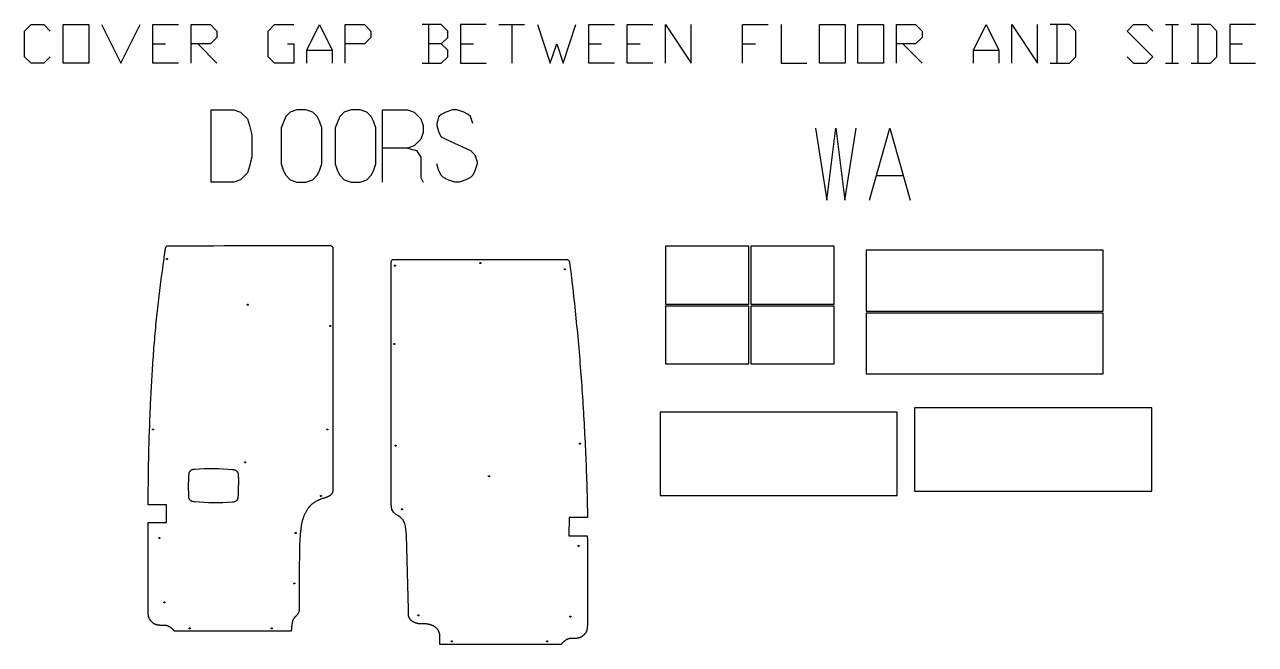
# Model space of a CAD drawing. Extents: x 139 to 9870, y -9196 to -71.
# Drawn here: x 4993 to 9870, y -9196 to -6741 of the extents above; entities that cross this region are included whole.
import ezdxf

# ---------------------------------------------------------------- set-up
doc = ezdxf.new("R2010")
doc.units = 0
doc.layers.add('Default_Layer', color=1, linetype='CONTINUOUS')

msp = doc.modelspace()

# ---------------------------------------------------------------- linework, layer by layer
at = {"layer": 'Default_Layer'}
for points in [[(5094.8, -6868.5), (5069.4, -6893.9), (5018.6, -6893.9), (4993.2, -6868.5), (4993.2, -6766.9), (5018.6, -6741.5), (5069.4, -6741.5), (5094.8, -6766.9)], [(5298, -6741.5), (5374.2, -6893.9), (5450.4, -6741.5)], [(5602.8, -6893.9), (5501.2, -6893.9), (5501.2, -6741.5), (5602.8, -6741.5)], [(5653.6, -6893.9), (5653.6, -6741.5), (5729.8, -6741.5), (5755.2, -6766.9), (5755.2, -6792.3), (5729.8, -6817.7), (5653.6, -6817.7)], [(6034.6, -6817.7), (6060, -6817.7), (6060, -6893.9), (5983.8, -6893.9), (5958.4, -6868.5), (5958.4, -6766.9), (5983.8, -6741.5), (6060, -6741.5)], [(6110.8, -6893.9), (6110.8, -6843.1), (6161.6, -6741.5), (6212.4, -6843.1), (6212.4, -6893.9)], [(6263.2, -6893.9), (6263.2, -6741.5), (6339.4, -6741.5), (6364.8, -6766.9), (6364.8, -6792.3), (6339.4, -6817.7), (6263.2, -6817.7)], [(6644.2, -6817.7), (6669.6, -6792.3), (6669.6, -6766.9), (6644.2, -6741.5), (6568, -6741.5)], [(6593.4, -6741.5), (6593.4, -6893.9)], [(6822, -6741.5), (6720.4, -6741.5), (6720.4, -6893.9), (6822, -6893.9)], [(6872.8, -6741.5), (6974.4, -6741.5)], [(6923.6, -6741.5), (6923.6, -6893.9)], [(7025.2, -6741.5), (7076, -6893.9), (7101.4, -6817.7), (7126.8, -6893.9), (7177.6, -6741.5)], [(7330, -6893.9), (7228.4, -6893.9), (7228.4, -6741.5), (7330, -6741.5)], [(7482.4, -6893.9), (7380.8, -6893.9), (7380.8, -6741.5), (7482.4, -6741.5)], [(7533.2, -6893.9), (7533.2, -6741.5), (7634.8, -6893.9), (7634.8, -6741.5)], [(7838, -6893.9), (7838, -6741.5), (7939.6, -6741.5)], [(7990.4, -6741.5), (7990.4, -6893.9), (8092, -6893.9)], [(8447.6, -6893.9), (8447.6, -6741.5), (8523.8, -6741.5), (8549.2, -6766.9), (8549.2, -6792.3), (8523.8, -6817.7), (8447.6, -6817.7)], [(8752.4, -6893.9), (8752.4, -6843.1), (8803.2, -6741.5), (8854, -6843.1), (8854, -6893.9)], [(8904.8, -6893.9), (8904.8, -6741.5), (9006.4, -6893.9), (9006.4, -6741.5)], [(9057.2, -6893.9), (9133.4, -6893.9), (9158.8, -6868.5), (9158.8, -6766.9), (9133.4, -6741.5), (9057.2, -6741.5)], [(9082.6, -6741.5), (9082.6, -6893.9)], [(9362, -6868.5), (9387.4, -6893.9), (9438.2, -6893.9), (9463.6, -6868.5), (9362, -6766.9), (9387.4, -6741.5), (9438.2, -6741.5), (9463.6, -6766.9)], [(9514.4, -6741.5), (9565.2, -6741.5)], [(9539.8, -6741.5), (9539.8, -6893.9)], [(9616, -6893.9), (9692.2, -6893.9), (9717.6, -6868.5), (9717.6, -6766.9), (9692.2, -6741.5), (9616, -6741.5)], [(9641.4, -6741.5), (9641.4, -6893.9)], [(9870, -6741.5), (9768.4, -6741.5), (9768.4, -6893.9), (9870, -6893.9)], [(5501.2, -6817.7), (5552, -6817.7)], [(5679, -6817.7), (5755.2, -6893.9)], [(6568, -6893.9), (6644.2, -6893.9), (6669.6, -6868.5), (6669.6, -6843.1), (6644.2, -6817.7), (6593.4, -6817.7)], [(6720.4, -6817.7), (6771.2, -6817.7)], [(7228.4, -6817.7), (7279.2, -6817.7)], [(7380.8, -6817.7), (7431.6, -6817.7)], [(7838, -6817.7), (7888.8, -6817.7)], [(8473, -6817.7), (8549.2, -6893.9)], [(9768.4, -6817.7), (9819.2, -6817.7)], [(6110.8, -6843.1), (6212.4, -6843.1)], [(8752.4, -6843.1), (8854, -6843.1)], [(9514.4, -6893.9), (9565.2, -6893.9)], [(6411.6, -7364.9), (6411.6, -7079.2), (6509.8, -7079.2), (6536.6, -7088.1), (6563.4, -7114.9), (6572.3, -7141.7), (6572.3, -7168.5), (6563.4, -7195.3), (6536.6, -7222), (6509.8, -7231), (6411.6, -7231)], [(6768.8, -7132.8), (6759.8, -7106), (6750.9, -7097), (6733, -7088.1), (6706.2, -7079.2), (6688.4, -7079.2), (6661.6, -7088.1), (6643.7, -7097), (6634.8, -7106), (6625.9, -7132.8), (6625.9, -7141.7), (6634.8, -7168.5), (6643.7, -7186.3), (6661.6, -7195.3), (6759.8, -7239.9), (6777.7, -7257.8), (6786.6, -7284.6), (6786.6, -7293.5), (6777.7, -7320.3), (6768.8, -7338.1), (6759.8, -7347.1), (6742, -7356), (6715.2, -7364.9), (6697.3, -7364.9), (6670.5, -7356), (6652.7, -7347.1), (6643.7, -7338.1), (6634.8, -7320.3), (6625.9, -7293.5)], [(8127, -7151.4), (8171.6, -7437.1), (8207.3, -7151.4), (8243.1, -7437.1), (8287.7, -7151.4)], [(8341.3, -7437.1), (8421.6, -7151.4), (8502, -7437.1)], [(6509.8, -7231), (6545.5, -7239.9), (6563.4, -7266.7), (6563.4, -7347.1), (6572.3, -7364.9)], [(8368.1, -7338.9), (8475.2, -7338.9)]]:
    msp.add_lwpolyline(points, dxfattribs=at)
for points in [[(5145.6, -6893.9), (5145.6, -6741.5), (5247.2, -6741.5), (5247.2, -6893.9), (5145.6, -6893.9)], [(8142.8, -6893.9), (8142.8, -6741.5), (8244.4, -6741.5), (8244.4, -6893.9), (8142.8, -6893.9)], [(8295.2, -6893.9), (8295.2, -6741.5), (8396.8, -6741.5), (8396.8, -6893.9), (8295.2, -6893.9)], [(5732.9, -7364.9), (5732.9, -7079.2), (5822.2, -7079.2), (5849, -7088.1), (5875.8, -7114.9), (5884.7, -7141.7), (5893.6, -7177.4), (5893.6, -7266.7), (5884.7, -7302.4), (5875.8, -7329.2), (5849, -7356), (5822.2, -7364.9), (5732.9, -7364.9)], [(6170.5, -7150.6), (6161.5, -7123.8), (6152.6, -7106), (6134.7, -7088.1), (6108, -7079.2), (6072.2, -7079.2), (6045.4, -7088.1), (6027.6, -7106), (6009.7, -7150.6), (6009.7, -7293.5), (6018.7, -7320.3), (6027.6, -7338.1), (6045.4, -7356), (6072.2, -7364.9), (6108, -7364.9), (6134.7, -7356), (6152.6, -7338.1), (6161.5, -7320.3), (6170.5, -7293.5), (6170.5, -7150.6)], [(6384.8, -7150.6), (6375.8, -7123.8), (6366.9, -7106), (6349.1, -7088.1), (6322.3, -7079.2), (6286.5, -7079.2), (6259.8, -7088.1), (6241.9, -7106), (6224, -7150.6), (6224, -7293.5), (6233, -7320.3), (6241.9, -7338.1), (6259.8, -7356), (6286.5, -7364.9), (6322.3, -7364.9), (6349.1, -7356), (6366.9, -7338.1), (6375.8, -7320.3), (6384.8, -7293.5), (6384.8, -7150.6)], [(7532.6, -7848.6), (7862.6, -7848.6), (7862.6, -7619.6), (7532.6, -7619.6), (7532.6, -7848.6)], [(7870.6, -7848.6), (8200.6, -7848.6), (8200.6, -7619.6), (7870.6, -7619.6), (7870.6, -7848.6)], [(8327.1, -7635), (8327.1, -7876), (9267.1, -7876), (9267.1, -7635), (8327.1, -7635)], [(6458.6, -7696.2), (6458.6, -7696), (6458.7, -7695.8), (6458.7, -7695.7), (6458.8, -7695.5), (6458.9, -7695.3), (6459, -7695.1), (6459.1, -7695), (6459.2, -7694.8), (6459.4, -7694.7), (6459.5, -7694.6), (6459.7, -7694.5), (6459.9, -7694.4), (6460, -7694.3), (6460.2, -7694.3), (6460.4, -7694.3), (6460.6, -7694.2), (6460.8, -7694.3), (6461, -7694.3), (6461.2, -7694.3), (6461.4, -7694.4), (6461.6, -7694.5), (6461.8, -7694.6), (6461.9, -7694.7), (6462.1, -7694.8), (6462.2, -7695), (6462.3, -7695.1), (6462.4, -7695.3), (6462.5, -7695.5), (6462.5, -7695.7), (6462.6, -7695.8), (6462.6, -7696), (6462.6, -7696.2), (6462.6, -7696.5), (6462.6, -7696.6), (6462.5, -7696.8), (6462.5, -7697), (6462.4, -7697.2), (6462.3, -7697.4), (6462.2, -7697.5), (6462.1, -7697.7), (6461.9, -7697.8), (6461.8, -7697.9), (6461.6, -7698), (6461.4, -7698.1), (6461.2, -7698.2), (6461, -7698.2), (6460.8, -7698.2), (6460.6, -7698.2), (6460.4, -7698.2), (6460.2, -7698.2), (6460, -7698.2), (6459.9, -7698.1), (6459.7, -7698), (6459.5, -7697.9), (6459.4, -7697.8), (6459.2, -7697.7), (6459.1, -7697.5), (6459, -7697.4), (6458.9, -7697.2), (6458.8, -7697), (6458.7, -7696.8), (6458.7, -7696.6), (6458.6, -7696.5), (6458.6, -7696.2)], [(6796.6, -7686.2), (6796.6, -7686), (6796.7, -7685.8), (6796.7, -7685.7), (6796.8, -7685.5), (6796.9, -7685.3), (6797, -7685.1), (6797.1, -7685), (6797.2, -7684.8), (6797.4, -7684.7), (6797.5, -7684.6), (6797.7, -7684.5), (6797.9, -7684.4), (6798, -7684.3), (6798.2, -7684.3), (6798.4, -7684.3), (6798.6, -7684.2), (6798.8, -7684.3), (6799, -7684.3), (6799.2, -7684.3), (6799.4, -7684.4), (6799.6, -7684.5), (6799.8, -7684.6), (6799.9, -7684.7), (6800.1, -7684.8), (6800.2, -7685), (6800.3, -7685.1), (6800.4, -7685.3), (6800.5, -7685.5), (6800.5, -7685.7), (6800.6, -7685.8), (6800.6, -7686), (6800.6, -7686.2), (6800.6, -7686.5), (6800.6, -7686.6), (6800.5, -7686.8), (6800.5, -7687), (6800.4, -7687.2), (6800.3, -7687.4), (6800.2, -7687.5), (6800.1, -7687.7), (6799.9, -7687.8), (6799.8, -7687.9), (6799.6, -7688), (6799.4, -7688.1), (6799.2, -7688.2), (6799, -7688.2), (6798.8, -7688.2), (6798.6, -7688.2), (6798.4, -7688.2), (6798.2, -7688.2), (6798, -7688.2), (6797.9, -7688.1), (6797.7, -7688), (6797.5, -7687.9), (6797.4, -7687.8), (6797.2, -7687.7), (6797.1, -7687.5), (6797, -7687.4), (6796.9, -7687.2), (6796.8, -7687), (6796.7, -7686.8), (6796.7, -7686.6), (6796.6, -7686.5), (6796.6, -7686.2)], [(7131.6, -7711.2), (7131.6, -7711), (7131.7, -7710.8), (7131.7, -7710.7), (7131.8, -7710.5), (7131.9, -7710.3), (7132, -7710.1), (7132.1, -7710), (7132.2, -7709.8), (7132.4, -7709.7), (7132.5, -7709.6), (7132.7, -7709.5), (7132.9, -7709.4), (7133, -7709.3), (7133.2, -7709.3), (7133.4, -7709.3), (7133.6, -7709.2), (7133.8, -7709.3), (7134, -7709.3), (7134.2, -7709.3), (7134.4, -7709.4), (7134.6, -7709.5), (7134.8, -7709.6), (7134.9, -7709.7), (7135.1, -7709.8), (7135.2, -7710), (7135.3, -7710.1), (7135.4, -7710.3), (7135.5, -7710.5), (7135.5, -7710.7), (7135.6, -7710.8), (7135.6, -7711), (7135.6, -7711.2), (7135.6, -7711.5), (7135.6, -7711.6), (7135.5, -7711.8), (7135.5, -7712), (7135.4, -7712.2), (7135.3, -7712.4), (7135.2, -7712.5), (7135.1, -7712.7), (7134.9, -7712.8), (7134.8, -7712.9), (7134.6, -7713), (7134.4, -7713.1), (7134.2, -7713.2), (7134, -7713.2), (7133.8, -7713.2), (7133.6, -7713.2), (7133.4, -7713.2), (7133.2, -7713.2), (7133, -7713.2), (7132.9, -7713.1), (7132.7, -7713), (7132.5, -7712.9), (7132.4, -7712.8), (7132.2, -7712.7), (7132.1, -7712.5), (7132, -7712.4), (7131.9, -7712.2), (7131.8, -7712), (7131.7, -7711.8), (7131.7, -7711.6), (7131.6, -7711.5), (7131.6, -7711.2)], [(7532.6, -8085.7), (7862.6, -8085.7), (7862.6, -7856.7), (7532.6, -7856.7), (7532.6, -8085.7)], [(7870.6, -8085.7), (8200.6, -8085.7), (8200.6, -7856.7), (7870.6, -7856.7), (7870.6, -8085.7)], [(8327.1, -7884.1), (8327.1, -8125.1), (9267.1, -8125.1), (9267.1, -7884.1), (8327.1, -7884.1)], [(6455.6, -8006.2), (6455.6, -8006), (6455.7, -8005.8), (6455.7, -8005.7), (6455.8, -8005.5), (6455.9, -8005.3), (6456, -8005.1), (6456.1, -8005), (6456.2, -8004.8), (6456.4, -8004.7), (6456.5, -8004.6), (6456.7, -8004.5), (6456.9, -8004.4), (6457, -8004.3), (6457.2, -8004.3), (6457.4, -8004.3), (6457.6, -8004.2), (6457.8, -8004.3), (6458, -8004.3), (6458.2, -8004.3), (6458.4, -8004.4), (6458.6, -8004.5), (6458.8, -8004.6), (6458.9, -8004.7), (6459.1, -8004.8), (6459.2, -8005), (6459.3, -8005.1), (6459.4, -8005.3), (6459.5, -8005.5), (6459.5, -8005.7), (6459.6, -8005.8), (6459.6, -8006), (6459.6, -8006.2), (6459.6, -8006.5), (6459.6, -8006.6), (6459.5, -8006.8), (6459.5, -8007), (6459.4, -8007.2), (6459.3, -8007.4), (6459.2, -8007.5), (6459.1, -8007.7), (6458.9, -8007.8), (6458.8, -8007.9), (6458.6, -8008), (6458.4, -8008.1), (6458.2, -8008.2), (6458, -8008.2), (6457.8, -8008.2), (6457.6, -8008.2), (6457.4, -8008.2), (6457.2, -8008.2), (6457, -8008.2), (6456.9, -8008.1), (6456.7, -8008), (6456.5, -8007.9), (6456.4, -8007.8), (6456.2, -8007.7), (6456.1, -8007.5), (6456, -8007.4), (6455.9, -8007.2), (6455.8, -8007), (6455.7, -8006.8), (6455.7, -8006.6), (6455.6, -8006.5), (6455.6, -8006.2)], [(8451.1, -8606), (8451.1, -8276), (7511.1, -8276), (7511.1, -8606), (8451.1, -8606)], [(9459.1, -8589.1), (9459.1, -8259.1), (8519.1, -8259.1), (8519.1, -8589.1), (9459.1, -8589.1)], [(6461.6, -8409.2), (6461.6, -8409), (6461.7, -8408.8), (6461.7, -8408.7), (6461.8, -8408.5), (6461.9, -8408.3), (6462, -8408.1), (6462.1, -8408), (6462.2, -8407.8), (6462.4, -8407.7), (6462.5, -8407.6), (6462.7, -8407.5), (6462.9, -8407.4), (6463, -8407.3), (6463.2, -8407.3), (6463.4, -8407.3), (6463.6, -8407.2), (6463.8, -8407.3), (6464, -8407.3), (6464.2, -8407.3), (6464.4, -8407.4), (6464.6, -8407.5), (6464.8, -8407.6), (6464.9, -8407.7), (6465.1, -8407.8), (6465.2, -8408), (6465.3, -8408.1), (6465.4, -8408.3), (6465.5, -8408.5), (6465.5, -8408.7), (6465.6, -8408.8), (6465.6, -8409), (6465.6, -8409.2), (6465.6, -8409.5), (6465.6, -8409.6), (6465.5, -8409.8), (6465.5, -8410), (6465.4, -8410.2), (6465.3, -8410.4), (6465.2, -8410.5), (6465.1, -8410.7), (6464.9, -8410.8), (6464.8, -8410.9), (6464.6, -8411), (6464.4, -8411.1), (6464.2, -8411.2), (6464, -8411.2), (6463.8, -8411.2), (6463.6, -8411.2), (6463.4, -8411.2), (6463.2, -8411.2), (6463, -8411.2), (6462.9, -8411.1), (6462.7, -8411), (6462.5, -8410.9), (6462.4, -8410.8), (6462.2, -8410.7), (6462.1, -8410.5), (6462, -8410.4), (6461.9, -8410.2), (6461.8, -8410), (6461.7, -8409.8), (6461.7, -8409.6), (6461.6, -8409.5), (6461.6, -8409.2)], [(7191.6, -8401.2), (7191.6, -8401), (7191.7, -8400.8), (7191.7, -8400.7), (7191.8, -8400.5), (7191.9, -8400.3), (7192, -8400.1), (7192.1, -8400), (7192.2, -8399.8), (7192.4, -8399.7), (7192.5, -8399.6), (7192.7, -8399.5), (7192.9, -8399.4), (7193, -8399.3), (7193.2, -8399.3), (7193.4, -8399.3), (7193.6, -8399.2), (7193.8, -8399.3), (7194, -8399.3), (7194.2, -8399.3), (7194.4, -8399.4), (7194.6, -8399.5), (7194.8, -8399.6), (7194.9, -8399.7), (7195.1, -8399.8), (7195.2, -8400), (7195.3, -8400.1), (7195.4, -8400.3), (7195.5, -8400.5), (7195.5, -8400.7), (7195.6, -8400.8), (7195.6, -8401), (7195.6, -8401.2), (7195.6, -8401.5), (7195.6, -8401.6), (7195.5, -8401.8), (7195.5, -8402), (7195.4, -8402.2), (7195.3, -8402.4), (7195.2, -8402.5), (7195.1, -8402.7), (7194.9, -8402.8), (7194.8, -8402.9), (7194.6, -8403), (7194.4, -8403.1), (7194.2, -8403.2), (7194, -8403.2), (7193.8, -8403.2), (7193.6, -8403.2), (7193.4, -8403.2), (7193.2, -8403.2), (7193, -8403.2), (7192.9, -8403.1), (7192.7, -8403), (7192.5, -8402.9), (7192.4, -8402.8), (7192.2, -8402.7), (7192.1, -8402.5), (7192, -8402.4), (7191.9, -8402.2), (7191.8, -8402), (7191.7, -8401.8), (7191.7, -8401.6), (7191.6, -8401.5), (7191.6, -8401.2)], [(6831.6, -8530.2), (6831.6, -8530), (6831.7, -8529.8), (6831.7, -8529.7), (6831.8, -8529.5), (6831.9, -8529.3), (6832, -8529.1), (6832.1, -8529), (6832.2, -8528.8), (6832.4, -8528.7), (6832.5, -8528.6), (6832.7, -8528.5), (6832.9, -8528.4), (6833, -8528.3), (6833.2, -8528.3), (6833.4, -8528.3), (6833.6, -8528.2), (6833.8, -8528.3), (6834, -8528.3), (6834.2, -8528.3), (6834.4, -8528.4), (6834.6, -8528.5), (6834.8, -8528.6), (6834.9, -8528.7), (6835.1, -8528.8), (6835.2, -8529), (6835.3, -8529.1), (6835.4, -8529.3), (6835.5, -8529.5), (6835.5, -8529.7), (6835.6, -8529.8), (6835.6, -8530), (6835.6, -8530.2), (6835.6, -8530.5), (6835.6, -8530.6), (6835.5, -8530.8), (6835.5, -8531), (6835.4, -8531.2), (6835.3, -8531.4), (6835.2, -8531.5), (6835.1, -8531.7), (6834.9, -8531.8), (6834.8, -8531.9), (6834.6, -8532), (6834.4, -8532.1), (6834.2, -8532.2), (6834, -8532.2), (6833.8, -8532.2), (6833.6, -8532.2), (6833.4, -8532.2), (6833.2, -8532.2), (6833, -8532.2), (6832.9, -8532.1), (6832.7, -8532), (6832.5, -8531.9), (6832.4, -8531.8), (6832.2, -8531.7), (6832.1, -8531.5), (6832, -8531.4), (6831.9, -8531.2), (6831.8, -8531), (6831.7, -8530.8), (6831.7, -8530.6), (6831.6, -8530.5), (6831.6, -8530.2)], [(6486.6, -8661.2), (6486.6, -8661), (6486.7, -8660.8), (6486.7, -8660.7), (6486.8, -8660.5), (6486.9, -8660.3), (6487, -8660.1), (6487.1, -8660), (6487.2, -8659.8), (6487.4, -8659.7), (6487.5, -8659.6), (6487.7, -8659.5), (6487.9, -8659.4), (6488, -8659.3), (6488.2, -8659.3), (6488.4, -8659.3), (6488.6, -8659.2), (6488.8, -8659.3), (6489, -8659.3), (6489.2, -8659.3), (6489.4, -8659.4), (6489.6, -8659.5), (6489.8, -8659.6), (6489.9, -8659.7), (6490.1, -8659.8), (6490.2, -8660), (6490.3, -8660.1), (6490.4, -8660.3), (6490.5, -8660.5), (6490.5, -8660.7), (6490.6, -8660.8), (6490.6, -8661), (6490.6, -8661.2), (6490.6, -8661.5), (6490.6, -8661.6), (6490.5, -8661.8), (6490.5, -8662), (6490.4, -8662.2), (6490.3, -8662.4), (6490.2, -8662.5), (6490.1, -8662.7), (6489.9, -8662.8), (6489.8, -8662.9), (6489.6, -8663), (6489.4, -8663.1), (6489.2, -8663.2), (6489, -8663.2), (6488.8, -8663.2), (6488.6, -8663.2), (6488.4, -8663.2), (6488.2, -8663.2), (6488, -8663.2), (6487.9, -8663.1), (6487.7, -8663), (6487.5, -8662.9), (6487.4, -8662.8), (6487.2, -8662.7), (6487.1, -8662.5), (6487, -8662.4), (6486.9, -8662.2), (6486.8, -8662), (6486.7, -8661.8), (6486.7, -8661.6), (6486.6, -8661.5), (6486.6, -8661.2)], [(7186.6, -8806.2), (7186.6, -8806), (7186.7, -8805.8), (7186.7, -8805.7), (7186.8, -8805.5), (7186.9, -8805.3), (7187, -8805.1), (7187.1, -8805), (7187.2, -8804.8), (7187.4, -8804.7), (7187.5, -8804.6), (7187.7, -8804.5), (7187.9, -8804.4), (7188, -8804.3), (7188.2, -8804.3), (7188.4, -8804.3), (7188.6, -8804.2), (7188.8, -8804.3), (7189, -8804.3), (7189.2, -8804.3), (7189.4, -8804.4), (7189.6, -8804.5), (7189.8, -8804.6), (7189.9, -8804.7), (7190.1, -8804.8), (7190.2, -8805), (7190.3, -8805.1), (7190.4, -8805.3), (7190.5, -8805.5), (7190.5, -8805.7), (7190.6, -8805.8), (7190.6, -8806), (7190.6, -8806.2), (7190.6, -8806.5), (7190.6, -8806.6), (7190.5, -8806.8), (7190.5, -8807), (7190.4, -8807.2), (7190.3, -8807.4), (7190.2, -8807.5), (7190.1, -8807.7), (7189.9, -8807.8), (7189.8, -8807.9), (7189.6, -8808), (7189.4, -8808.1), (7189.2, -8808.2), (7189, -8808.2), (7188.8, -8808.2), (7188.6, -8808.2), (7188.4, -8808.2), (7188.2, -8808.2), (7188, -8808.2), (7187.9, -8808.1), (7187.7, -8808), (7187.5, -8807.9), (7187.4, -8807.8), (7187.2, -8807.7), (7187.1, -8807.5), (7187, -8807.4), (7186.9, -8807.2), (7186.8, -8807), (7186.7, -8806.8), (7186.7, -8806.6), (7186.6, -8806.5), (7186.6, -8806.2)], [(6551.6, -9081.2), (6551.6, -9081), (6551.7, -9080.8), (6551.7, -9080.7), (6551.8, -9080.5), (6551.9, -9080.3), (6552, -9080.1), (6552.1, -9080), (6552.2, -9079.8), (6552.4, -9079.7), (6552.5, -9079.6), (6552.7, -9079.5), (6552.9, -9079.4), (6553, -9079.3), (6553.2, -9079.3), (6553.4, -9079.3), (6553.6, -9079.2), (6553.8, -9079.3), (6554, -9079.3), (6554.2, -9079.3), (6554.4, -9079.4), (6554.6, -9079.5), (6554.8, -9079.6), (6554.9, -9079.7), (6555.1, -9079.8), (6555.2, -9080), (6555.3, -9080.1), (6555.4, -9080.3), (6555.5, -9080.5), (6555.5, -9080.7), (6555.6, -9080.8), (6555.6, -9081), (6555.6, -9081.2), (6555.6, -9081.5), (6555.6, -9081.6), (6555.5, -9081.8), (6555.5, -9082), (6555.4, -9082.2), (6555.3, -9082.4), (6555.2, -9082.5), (6555.1, -9082.7), (6554.9, -9082.8), (6554.8, -9082.9), (6554.6, -9083), (6554.4, -9083.1), (6554.2, -9083.2), (6554, -9083.2), (6553.8, -9083.2), (6553.6, -9083.2), (6553.4, -9083.2), (6553.2, -9083.2), (6553, -9083.2), (6552.9, -9083.1), (6552.7, -9083), (6552.5, -9082.9), (6552.4, -9082.8), (6552.2, -9082.7), (6552.1, -9082.5), (6552, -9082.4), (6551.9, -9082.2), (6551.8, -9082), (6551.7, -9081.8), (6551.7, -9081.6), (6551.6, -9081.5), (6551.6, -9081.2)], [(7153.6, -9086.2), (7153.6, -9086), (7153.7, -9085.8), (7153.7, -9085.7), (7153.8, -9085.5), (7153.9, -9085.3), (7154, -9085.1), (7154.1, -9085), (7154.2, -9084.8), (7154.4, -9084.7), (7154.5, -9084.6), (7154.7, -9084.5), (7154.9, -9084.4), (7155, -9084.3), (7155.2, -9084.3), (7155.4, -9084.3), (7155.6, -9084.2), (7155.8, -9084.3), (7156, -9084.3), (7156.2, -9084.3), (7156.4, -9084.4), (7156.6, -9084.5), (7156.8, -9084.6), (7156.9, -9084.7), (7157.1, -9084.8), (7157.2, -9085), (7157.3, -9085.1), (7157.4, -9085.3), (7157.5, -9085.5), (7157.5, -9085.7), (7157.6, -9085.8), (7157.6, -9086), (7157.6, -9086.2), (7157.6, -9086.5), (7157.6, -9086.6), (7157.5, -9086.8), (7157.5, -9087), (7157.4, -9087.2), (7157.3, -9087.4), (7157.2, -9087.5), (7157.1, -9087.7), (7156.9, -9087.8), (7156.8, -9087.9), (7156.6, -9088), (7156.4, -9088.1), (7156.2, -9088.2), (7156, -9088.2), (7155.8, -9088.2), (7155.6, -9088.2), (7155.4, -9088.2), (7155.2, -9088.2), (7155, -9088.2), (7154.9, -9088.1), (7154.7, -9088), (7154.5, -9087.9), (7154.4, -9087.8), (7154.2, -9087.7), (7154.1, -9087.5), (7154, -9087.4), (7153.9, -9087.2), (7153.8, -9087), (7153.7, -9086.8), (7153.7, -9086.6), (7153.6, -9086.5), (7153.6, -9086.2)], [(6683.6, -9184.2), (6683.6, -9184), (6683.7, -9183.8), (6683.7, -9183.7), (6683.8, -9183.5), (6683.9, -9183.3), (6684, -9183.1), (6684.1, -9183), (6684.2, -9182.8), (6684.4, -9182.7), (6684.5, -9182.6), (6684.7, -9182.5), (6684.9, -9182.4), (6685, -9182.3), (6685.2, -9182.3), (6685.4, -9182.3), (6685.6, -9182.2), (6685.8, -9182.3), (6686, -9182.3), (6686.2, -9182.3), (6686.4, -9182.4), (6686.6, -9182.5), (6686.8, -9182.6), (6686.9, -9182.7), (6687.1, -9182.8), (6687.2, -9183), (6687.3, -9183.1), (6687.4, -9183.3), (6687.5, -9183.5), (6687.5, -9183.7), (6687.6, -9183.8), (6687.6, -9184), (6687.6, -9184.2), (6687.6, -9184.5), (6687.6, -9184.6), (6687.5, -9184.8), (6687.5, -9185), (6687.4, -9185.2), (6687.3, -9185.4), (6687.2, -9185.5), (6687.1, -9185.7), (6686.9, -9185.8), (6686.8, -9185.9), (6686.6, -9186), (6686.4, -9186.1), (6686.2, -9186.2), (6686, -9186.2), (6685.8, -9186.2), (6685.6, -9186.2), (6685.4, -9186.2), (6685.2, -9186.2), (6685, -9186.2), (6684.9, -9186.1), (6684.7, -9186), (6684.5, -9185.9), (6684.4, -9185.8), (6684.2, -9185.7), (6684.1, -9185.5), (6684, -9185.4), (6683.9, -9185.2), (6683.8, -9185), (6683.7, -9184.8), (6683.7, -9184.6), (6683.6, -9184.5), (6683.6, -9184.2)], [(7061.6, -9184.2), (7061.6, -9184), (7061.7, -9183.8), (7061.7, -9183.7), (7061.8, -9183.5), (7061.9, -9183.3), (7062, -9183.1), (7062.1, -9183), (7062.2, -9182.8), (7062.4, -9182.7), (7062.5, -9182.6), (7062.7, -9182.5), (7062.9, -9182.4), (7063, -9182.3), (7063.2, -9182.3), (7063.4, -9182.3), (7063.6, -9182.2), (7063.8, -9182.3), (7064, -9182.3), (7064.2, -9182.3), (7064.4, -9182.4), (7064.6, -9182.5), (7064.8, -9182.6), (7064.9, -9182.7), (7065.1, -9182.8), (7065.2, -9183), (7065.3, -9183.1), (7065.4, -9183.3), (7065.5, -9183.5), (7065.5, -9183.7), (7065.6, -9183.8), (7065.6, -9184), (7065.6, -9184.2), (7065.6, -9184.5), (7065.6, -9184.6), (7065.5, -9184.8), (7065.5, -9185), (7065.4, -9185.2), (7065.3, -9185.4), (7065.2, -9185.5), (7065.1, -9185.7), (7064.9, -9185.8), (7064.8, -9185.9), (7064.6, -9186), (7064.4, -9186.1), (7064.2, -9186.2), (7064, -9186.2), (7063.8, -9186.2), (7063.6, -9186.2), (7063.4, -9186.2), (7063.2, -9186.2), (7063, -9186.2), (7062.9, -9186.1), (7062.7, -9186), (7062.5, -9185.9), (7062.4, -9185.8), (7062.2, -9185.7), (7062.1, -9185.5), (7062, -9185.4), (7061.9, -9185.2), (7061.8, -9185), (7061.7, -9184.8), (7061.7, -9184.6), (7061.6, -9184.5), (7061.6, -9184.2)]]:
    msp.add_lwpolyline(points, close=True, dxfattribs=at)
for points in [[(6082.3, -8926.9), (6084.3, -8803.2), (6086.8, -8760.6), (6088.8, -8738.1), (6089.2, -8735.4), (6089.5, -8732.7), (6089.9, -8730.1), (6090.3, -8727.4), (6090.7, -8724.7), (6091.2, -8722), (6091.7, -8719.4), (6092.2, -8716.7), (6092.8, -8714.1), (6093.4, -8711.4), (6094, -8708.8), (6094.7, -8706.2), (6095.4, -8703.6), (6096.1, -8701), (6096.9, -8698.4), (6097.7, -8695.8), (6098.6, -8693.3), (6099.5, -8690.7), (6100.5, -8688.2), (6101.4, -8685.7), (6102.5, -8683.2), (6103.6, -8680.7), (6104.7, -8678.2), (6105.8, -8675.8), (6107.1, -8673.4), (6108.3, -8671), (6109.6, -8668.6), (6111, -8666.3), (6112.4, -8663.9), (6113.8, -8661.6), (6115.4, -8659.4), (6116.9, -8657.1), (6117.6, -8656.1), (6118.3, -8655.2), (6119.1, -8654.2), (6119.8, -8653.3), (6120.6, -8652.3), (6121.3, -8651.4), (6122.1, -8650.5), (6122.9, -8649.6), (6123.7, -8648.7), (6124.5, -8647.9), (6125.3, -8647), (6126.1, -8646.2), (6127, -8645.3), (6127.8, -8644.5), (6129.5, -8642.9), (6131.3, -8641.3), (6133.1, -8639.8), (6135, -8638.3), (6136.8, -8636.9), (6138.7, -8635.5), (6140.7, -8634.1), (6142.6, -8632.8), (6144.6, -8631.5), (6146.6, -8630.3), (6148.7, -8629.1), (6150.8, -8627.9), (6152.8, -8626.8), (6154.9, -8625.7), (6157.1, -8624.7), (6159.2, -8623.7), (6161.4, -8622.7), (6163.6, -8621.8), (6165.8, -8620.9), (6168, -8620), (6170.2, -8619.2), (6172.4, -8618.4), (6174.6, -8617.7), (6176.9, -8617), (6179.1, -8616.3), (6182.1, -8615.4), (6185.2, -8614.4), (6186.8, -8613.9), (6188.3, -8613.4), (6189.8, -8612.9), (6191.4, -8612.3), (6192.9, -8611.7), (6194.4, -8611.1), (6195.9, -8610.5), (6197.3, -8609.8), (6198.8, -8609.1), (6200.2, -8608.4), (6201.5, -8607.6), (6202.9, -8606.8), (6203.5, -8606.3), (6204.1, -8605.9), (6204.8, -8605.4), (6205.4, -8605), (6206, -8604.5), (6206.6, -8604), (6207.2, -8603.5), (6207.7, -8603), (6208.3, -8602.5), (6208.8, -8601.9), (6209.3, -8601.4), (6209.8, -8600.8), (6210.3, -8600.2), (6210.8, -8599.7), (6211.2, -8599), (6211.6, -8598.4), (6212, -8597.8), (6212.4, -8597.1), (6212.8, -8596.4), (6213.2, -8595.8), (6213.5, -8595), (6213.8, -8594.3), (6214.1, -8593.6), (6214.4, -8592.8), (6214.6, -8592), (6214.9, -8591.2), (6215.1, -8590.4), (6215.3, -8589.6), (6215.4, -8588.7), (6215.6, -8587.9), (6215.7, -8587), (6215.7, -8586.1), (6215.8, -8586), (6215.8, -8106.7), (6215.9, -7628.1, 0.414237), (6205.9, -7618.1), (5884.2, -7618.1), (5855.7, -7618.1), (5821.9, -7618.2), (5783.9, -7618.3), (5742.4, -7618.4), (5698.4, -7618.4), (5652.8, -7618.4), (5606.6, -7618.4), (5560.7, -7618.4, 0.403969), (5550.7, -7628), (5550.7, -7629), (5550, -7632.5), (5549.7, -7633.5), (5549.4, -7634.8), (5549.1, -7636.4), (5548.8, -7638.3), (5548.4, -7640.4), (5548, -7642.8), (5547.2, -7648.2), (5546.3, -7654.4), (5545.3, -7661.2), (5544.3, -7668.6), (5543.2, -7676.4), (5541.1, -7692.7), (5538.9, -7709.1), (5537.8, -7717.1), (5536.7, -7724.7), (5535.7, -7731.9), (5534.7, -7738.5), (5533.2, -7749.8), (5531.7, -7761.2), (5530.2, -7772.5), (5528.7, -7783.8), (5527.3, -7795.1), (5525.9, -7806.5), (5524.5, -7817.8), (5523.2, -7829.2), (5521.9, -7840.5), (5520.6, -7851.8), (5519.4, -7863.2), (5518.1, -7874.5), (5516.9, -7885.9), (5515.8, -7897.3), (5514.6, -7908.6), (5513.5, -7920), (5512.4, -7931.3), (5511.3, -7942.7), (5510.3, -7954.1), (5509.2, -7965.5), (5508.3, -7976.8), (5507.3, -7988.2), (5506.3, -7999.6), (5505.4, -8011), (5504.5, -8022.3), (5503.6, -8033.7), (5502.8, -8045.1), (5501.9, -8056.5), (5501.1, -8067.9), (5500.3, -8079.3), (5499.5, -8090.7), (5498.8, -8102.1), (5498.1, -8113.5), (5497.3, -8124.9), (5496.7, -8136.3), (5496, -8147.7), (5495.3, -8159.1), (5494.7, -8170.5), (5494.1, -8181.9), (5493.5, -8193.3), (5492.9, -8204.7), (5492.3, -8216.1), (5491.8, -8227.5), (5491.3, -8238.9), (5490.7, -8250.3), (5490.2, -8261.7), (5489.8, -8273.1), (5489.3, -8284.5), (5488.4, -8307.4), (5487.6, -8330.2), (5486.8, -8353), (5486, -8375.8), (5485.4, -8398.7), (5484.7, -8421.5), (5484.1, -8444.3), (5483.6, -8467.1), (5483.3, -8478.1), (5483.1, -8489), (5482.9, -8499.9), (5482.7, -8510.8), (5482.6, -8521.7), (5482.4, -8532.6), (5482.3, -8543.5), (5482.2, -8554.4), (5482.1, -8565.3), (5482, -8576.2), (5482, -8587.2), (5481.9, -8598.1), (5481.9, -8620), (5481.9, -8641.9), (5554.4, -8641.9), (5554.4, -8714.7), (5480.9, -8714.7), (5480.9, -8716.5), (5480.9, -9063), (5481.1, -9065.5), (5481.3, -9068.1), (5481.7, -9073.4), (5482, -9076), (5482.2, -9078.4), (5482.4, -9079.5), (5482.5, -9080.6), (5482.7, -9081.6), (5482.9, -9082.5), (5483.3, -9084.3), (5483.7, -9086.1), (5484.2, -9088), (5484.8, -9089.8), (5485.1, -9090.7), (5485.4, -9091.6), (5485.7, -9092.4), (5486, -9093.2), (5486.4, -9094), (5486.7, -9094.8), (5487, -9095.5), (5487.4, -9096.1), (5487.8, -9096.8), (5488.2, -9097.4), (5488.7, -9098.1), (5489.2, -9098.8), (5489.7, -9099.5), (5490.3, -9100.2), (5491.4, -9101.5), (5492.5, -9102.7), (5493.4, -9103.7), (5494.7, -9105), (5495.3, -9105.7), (5496, -9106.3), (5496.7, -9107), (5497.4, -9107.6), (5498.3, -9108.4), (5499.6, -9109.4), (5500.3, -9110), (5501, -9110.6), (5501.7, -9111.1), (5502.4, -9111.6), (5503.1, -9112), (5503.8, -9112.5), (5504.6, -9113), (5505.4, -9113.4), (5506.2, -9113.9), (5507, -9114.3), (5507.8, -9114.7), (5508.7, -9115.1), (5509.6, -9115.4), (5510.6, -9115.9), (5511.8, -9116.3), (5513.1, -9116.8), (5514.4, -9117.2), (5515.7, -9117.6), (5517.1, -9118), (5518.3, -9118.3), (5519, -9118.4), (5519.7, -9118.5), (5521.4, -9118.8), (5523.2, -9119), (5525.2, -9119.2), (5527.3, -9119.4), (5529.4, -9119.6), (5531.5, -9119.7), (5533.4, -9119.8), (5534.4, -9119.8), (5535.4, -9119.9), (5536.5, -9119.8), (5537.6, -9119.8), (5539.9, -9119.7), (5542.2, -9119.6), (5544.5, -9119.6), (5545.6, -9119.6), (5546.7, -9119.6), (5547.7, -9119.6), (5548.7, -9119.6), (5549.6, -9119.7), (5550.4, -9119.8), (5551.3, -9119.9), (5552.1, -9120.1), (5552.9, -9120.3), (5553.7, -9120.5), (5554.5, -9120.7), (5555.3, -9120.9), (5556.1, -9121.1), (5556.9, -9121.4), (5558.5, -9121.9), (5560, -9122.5), (5561.5, -9123.1), (5562.9, -9123.8), (5563.6, -9124.2), (5564.3, -9124.5), (5565, -9124.9), (5565.7, -9125.3), (5567, -9126.1), (5568.3, -9127), (5569.6, -9127.9), (5570.8, -9128.9), (5572.1, -9129.8), (5573.3, -9130.8), (5574.6, -9131.9), (5575.9, -9133), (5577.3, -9134.3), (5578.7, -9135.5), (5579.9, -9136.7), (5581, -9137.8), (5581.9, -9138.6), (5582.4, -9139.2), (5582.6, -9139.5), (5582.8, -9139.7), (5583.2, -9140.2), (5583.8, -9141.3), (5584.1, -9141.8), (5584.3, -9142.1), (5584.5, -9142.3), (5584.7, -9142.5), (5584.9, -9142.7), (5585.2, -9142.9), (5585.4, -9143), (5585.6, -9143.1), (5585.9, -9143.1), (5587.1, -9143.1), (5608.1, -9143.1), (5649.2, -9143), (5772.6, -9142.7), (5919.1, -9142.4), (6050.9, -9142.2), (6051.1, -9140.5), (6051.3, -9138.9), (6051.4, -9137.2), (6051.6, -9135.5), (6051.9, -9132.1), (6052.2, -9128.7), (6052.5, -9125.2), (6052.8, -9121.7), (6053, -9120), (6053.2, -9118.3), (6053.4, -9116.5), (6053.7, -9114.8), (6054, -9113.1), (6054.3, -9111.4), (6054.6, -9109.7), (6055, -9108.1), (6055.4, -9106.4), (6055.8, -9104.8), (6056.3, -9103.1), (6056.9, -9101.5), (6057.5, -9099.9), (6057.8, -9099.2), (6058.2, -9098.4), (6058.5, -9097.6), (6058.9, -9096.8), (6059.2, -9096.1), (6059.6, -9095.3), (6060.1, -9094.6), (6060.5, -9093.8), (6060.9, -9093.1), (6061.4, -9092.4), (6061.9, -9091.7), (6062.4, -9090.9), (6062.9, -9090.2), (6063.4, -9089.5), (6066.6, -9086.4), (6068.2, -9084.7), (6069.8, -9083), (6071.4, -9081.3), (6072.2, -9080.5), (6073, -9079.6), (6073.7, -9078.7), (6074.5, -9077.8), (6075.2, -9076.9), (6075.9, -9075.9), (6076.6, -9075), (6077.2, -9074.1), (6077.8, -9073.1), (6078.4, -9072.1), (6079, -9071.1), (6079.5, -9070.2), (6080, -9069.1), (6080.4, -9068.1), (6080.8, -9067.1), (6081.2, -9066.1), (6081.5, -9065), (6081.7, -9063.9), (6081.9, -9062.9), (6082.1, -9061.8), (6082.2, -9060.7), (6082.2, -9060.1), (6082.2, -9059.5), (6082.3, -8926.9)], [(5559.2, -7670.1, -0.414214), (5557.2, -7672.1, -0.414214), (5555.2, -7670.1, -0.414214), (5557.2, -7668.1, -0.414214), (5559.2, -7670.1)], [(7159.8, -7741.5), (7161.6, -7756.3), (7163.3, -7771.1), (7165, -7785.9), (7166.7, -7800.7), (7168.3, -7815.5), (7169.9, -7830.4), (7171.5, -7845.2), (7173.1, -7860), (7174.7, -7874.8), (7176.2, -7889.7), (7177.7, -7904.5), (7179.2, -7919.3), (7180.6, -7934.2), (7182, -7949), (7183.4, -7963.9), (7184.8, -7978.7), (7186.2, -7993.5), (7187.5, -8008.4), (7188.8, -8023.2), (7190.1, -8038.1), (7191.3, -8053), (7192.6, -8067.8), (7193.8, -8082.7), (7195, -8097.5), (7196.1, -8112.4), (7197.3, -8127.3), (7198.4, -8142.1), (7199.5, -8157), (7200.5, -8171.9), (7201.6, -8186.7), (7202.6, -8201.6), (7203.6, -8216.5), (7204.6, -8231.4), (7205.5, -8246.2), (7206.4, -8261.1), (7207.3, -8276), (7208.2, -8290.9), (7209.1, -8305.8), (7209.9, -8320.6), (7210.7, -8335.5), (7211.5, -8350.4), (7212.3, -8365.3), (7213, -8380.2), (7213.8, -8395.1), (7214.5, -8410), (7215.1, -8424.9), (7215.8, -8439.8), (7216.4, -8454.7), (7217, -8469.6), (7217.6, -8484.5), (7218.2, -8499.3), (7218.8, -8514.2), (7219.3, -8529.1), (7219.8, -8544), (7220.3, -8558.9), (7220.7, -8573.8), (7221.2, -8588.8), (7221.6, -8603.7), (7222, -8618.6), (7222.4, -8633.5), (7222.7, -8648.4), (7223.1, -8663.3), (7223.4, -8678.2), (7223.7, -8693.1), (7151.1, -8693.1), (7150, -8766.4), (7222.8, -8766.4), (7222.9, -8787.6), (7222.9, -8810.5), (7223, -8860.3), (7223.1, -8912.8), (7223.3, -8965.2), (7223.5, -9014.6), (7223.6, -9058.2), (7223.7, -9093), (7223.7, -9106.2), (7223.7, -9116.2), (7223.4, -9118.7), (7223.2, -9121.3), (7222.8, -9126.6), (7222.6, -9129.2), (7222.3, -9131.6), (7222.2, -9132.7), (7222, -9133.8), (7221.9, -9134.8), (7221.7, -9135.7), (7221.3, -9137.5), (7220.8, -9139.4), (7220.3, -9141.2), (7219.7, -9143.1), (7219.4, -9143.9), (7219.1, -9144.8), (7218.8, -9145.7), (7218.5, -9146.5), (7218.2, -9147.3), (7217.8, -9148), (7217.5, -9148.7), (7217.2, -9149.4), (7216.8, -9150), (7216.4, -9150.7), (7215.9, -9151.4), (7215.4, -9152.1), (7214.8, -9152.8), (7214.3, -9153.4), (7213.1, -9154.8), (7212.1, -9156), (7211.1, -9157), (7209.9, -9158.3), (7209.2, -9158.9), (7208.6, -9159.6), (7207.9, -9160.2), (7207.2, -9160.8), (7206.3, -9161.6), (7205, -9162.7), (7204.3, -9163.3), (7203.5, -9163.8), (7202.8, -9164.4), (7202.1, -9164.8), (7201.4, -9165.3), (7200.7, -9165.8), (7200, -9166.2), (7199.2, -9166.7), (7198.4, -9167.1), (7197.5, -9167.5), (7196.7, -9167.9), (7195.9, -9168.3), (7195, -9168.7), (7193.9, -9169.1), (7192.7, -9169.6), (7191.5, -9170), (7190.1, -9170.5), (7188.8, -9170.9), (7187.5, -9171.2), (7186.2, -9171.5), (7185.5, -9171.7), (7184.8, -9171.8), (7183.1, -9172), (7181.3, -9172.3), (7179.3, -9172.5), (7177.2, -9172.7), (7175.1, -9172.8), (7173.1, -9173), (7171.1, -9173.1), (7170.2, -9173.1), (7169.1, -9173.1), (7168.1, -9173.1), (7166.9, -9173.1), (7164.7, -9173), (7162.3, -9172.9), (7160, -9172.8), (7158.9, -9172.8), (7157.9, -9172.8), (7156.8, -9172.8), (7155.9, -9172.9), (7154.9, -9173), (7154.1, -9173.1), (7153.3, -9173.2), (7152.5, -9173.4), (7151.7, -9173.5), (7150.9, -9173.7), (7150, -9173.9), (7149.2, -9174.1), (7148.4, -9174.4), (7147.7, -9174.6), (7146.1, -9175.2), (7144.6, -9175.8), (7143.1, -9176.4), (7141.6, -9177.1), (7140.9, -9177.4), (7140.2, -9177.8), (7139.6, -9178.2), (7138.9, -9178.6), (7137.6, -9179.4), (7136.3, -9180.3), (7135, -9181.2), (7133.7, -9182.1), (7132.5, -9183.1), (7131.3, -9184.1), (7130, -9185.1), (7128.6, -9186.3), (7127.2, -9187.5), (7125.9, -9188.8), (7124.6, -9190), (7123.5, -9191), (7122.7, -9191.9), (7122.1, -9192.5), (7121.9, -9192.7), (7121.7, -9193), (7121.4, -9193.5), (7120.7, -9194.6), (7120.4, -9195.1), (7120.2, -9195.3), (7120, -9195.5), (7119.8, -9195.8), (7119.5, -9195.9), (7119.3, -9196.1), (7119, -9196.3), (7118.9, -9196.3), (7118.6, -9196.3), (7117.4, -9196.3), (6909.1, -9196.3), (6764.6, -9196.3), (6697, -9196.3), (6638.2, -9196.2), (6638.3, -9158.5), (6638.1, -9157), (6637.8, -9155.6), (6637.5, -9154.1), (6637.2, -9152.7), (6636.8, -9151.3), (6636.4, -9150), (6636, -9148.7), (6635.5, -9147.4), (6634.9, -9146.1), (6634.4, -9144.8), (6633.8, -9143.6), (6633.1, -9142.4), (6632.5, -9141.3), (6631.7, -9140.1), (6631, -9139), (6630.2, -9137.9), (6629.4, -9136.9), (6628.6, -9135.8), (6627.7, -9134.8), (6626.8, -9133.9), (6625.9, -9132.9), (6625, -9132), (6624, -9131.1), (6623, -9130.2), (6622, -9129.4), (6620.9, -9128.5), (6619.9, -9127.7), (6618.8, -9127), (6617.6, -9126.2), (6616.5, -9125.5), (6615.4, -9124.8), (6614.2, -9124.1), (6613, -9123.5), (6611.8, -9122.8), (6610.6, -9122.2), (6609.3, -9121.7), (6608.1, -9121.1), (6606.8, -9120.6), (6605.5, -9120.1), (6604.2, -9119.6), (6602.9, -9119.2), (6601.6, -9118.7), (6600.3, -9118.3), (6599, -9118), (6597.6, -9117.6), (6596.3, -9117.3), (6594.9, -9117), (6593.6, -9116.7), (6592.2, -9116.4), (6590.9, -9116.2), (6589.5, -9116), (6588.1, -9115.8), (6586.8, -9115.6), (6585.4, -9115.4), (6584, -9115.3), (6582.6, -9115.2), (6581.3, -9115.1), (6579.9, -9115.1), (6578.6, -9115.1), (6577.2, -9115), (6575.9, -9115.1), (6574.5, -9115.1), (6573.2, -9115.1), (6571.8, -9115.2), (6569.7, -9115.3), (6567.6, -9115.4), (6565.4, -9115.4), (6564.3, -9115.4), (6563.2, -9115.3), (6562.1, -9115.3), (6561, -9115.2), (6559.9, -9115.1), (6558.8, -9115), (6557.7, -9114.9), (6556.6, -9114.8), (6555.5, -9114.6), (6554.4, -9114.4), (6553.3, -9114.3), (6552.2, -9114.1), (6551.1, -9113.8), (6550, -9113.6), (6548.9, -9113.4), (6547.9, -9113.1), (6546.8, -9112.8), (6545.7, -9112.5), (6544.6, -9112.2), (6543.6, -9111.9), (6542.5, -9111.5), (6541.5, -9111.1), (6540.5, -9110.7), (6539.5, -9110.3), (6538.4, -9109.9), (6537.4, -9109.5), (6536.5, -9109), (6535.5, -9108.5), (6534.5, -9108), (6533.6, -9107.5), (6532.6, -9106.9), (6531.7, -9106.4), (6530.8, -9105.8), (6529.9, -9105.2), (6529.1, -9104.6), (6528.2, -9104), (6527.4, -9103.3), (6526.5, -9102.6), (6525.7, -9101.9), (6525, -9101.2), (6524.2, -9100.5), (6523.5, -9099.7), (6522.7, -9098.9), (6522, -9098.1), (6521.4, -9097.3), (6520.7, -9096.4), (6520.1, -9095.6), (6519.5, -9094.7), (6518.9, -9093.8), (6518.4, -9092.8), (6517.8, -9091.9), (6517.3, -9090.9), (6516.9, -9089.9), (6516.4, -9088.9), (6516, -9087.9), (6515.6, -9086.8), (6515.3, -9085.7), (6514.9, -9084.6), (6514.9, -9057.6), (6506, -8763.8), (6503, -8729.3), (6500.4, -8719.4), (6497.1, -8712.2), (6491.6, -8703.5), (6479.8, -8690.9), (6471.7, -8685.7), (6463.3, -8680.7), (6455.3, -8672.3), (6448.3, -8662.4), (6445.9, -8642), (6446.1, -8634.4), (6446.1, -7682, -0.416918), (6455.2, -7671.2), (6798, -7671.2), (6986.8, -7671.2), (7078.9, -7671.2), (7140.6, -7671.2, -0.208036), (7148.6, -7673.9, -0.208036), (7152.1, -7681.6), (7154, -7696.1), (7156.2, -7713), (7158.3, -7729.1), (7159.2, -7736), (7159.8, -7741.5)], [(5879.2, -7851.1, -0.414214), (5877.2, -7853.1, -0.414214), (5875.2, -7851.1, -0.414214), (5877.2, -7849.1, -0.414214), (5879.2, -7851.1)], [(6206.2, -7935.1, -0.414214), (6204.2, -7937.1, -0.414214), (6202.2, -7935.1, -0.414214), (6204.2, -7933.1, -0.414214), (6206.2, -7935.1)], [(5504.2, -8345.1, -0.414214), (5502.2, -8347.1, -0.414214), (5500.2, -8345.1, -0.414214), (5502.2, -8343.1, -0.414214), (5504.2, -8345.1)], [(6194.2, -8345.1, -0.414214), (6192.2, -8347.1, -0.414214), (6190.2, -8345.1, -0.414214), (6192.2, -8343.1, -0.414214), (6194.2, -8345.1)], [(5869.2, -8475.1, -0.414214), (5867.2, -8477.1, -0.414214), (5865.2, -8475.1, -0.414214), (5867.2, -8473.1, -0.414214), (5869.2, -8475.1)], [(5841.3, -8536.5, 0.004195), (5841.2, -8529.1, 0.004691), (5841, -8525.8, 0.007435), (5840.9, -8524, 0.008664), (5840.9, -8523.4, 0.014822), (5840.8, -8522.9, 0.006346), (5840.4, -8520.9, 0.011597), (5840.1, -8519.2, 0.017771), (5839.7, -8517.8, 0.024881), (5839.2, -8516.5, 0.030171), (5838.7, -8515.5, 0.035835), (5838.1, -8514.5, 0.020294), (5837.3, -8513.6, 0.022782), (5835.6, -8511.9, 0.041621), (5831.6, -8508.8, 0.023278), (5829.8, -8507.8, 0.037005), (5827.8, -8506.9, 0.023583), (5825.6, -8506.3, 0.013789), (5823.6, -8505.8, 0.009061), (5821.2, -8505.4, 0.002497), (5820.1, -8505.2), (5817.4, -8504.9, 0.046536), (5667.7, -8503, 0.000969), (5664.9, -8503.3, 0.010516), (5661.5, -8503.8, 0.015405), (5659.1, -8504.3, 0.023077), (5657, -8504.8, 0.046845), (5654.5, -8505.9, 0.02431), (5652.4, -8507.2, 0.040632), (5648.5, -8510.3, 0.018029), (5647.3, -8511.5, 0.021504), (5646.5, -8512.4, 0.046421), (5645.7, -8513.7, 0.030278), (5645.1, -8515.1, 0.024979), (5644.5, -8517.1, 0.012634), (5644.1, -8519.2, 0.005576), (5643.7, -8520.9, 0.008835), (5643.5, -8522.4, 0.009279), (5643.1, -8526.3, 0.015026), (5642.5, -8534.3, -0.014578), (5642.5, -8534.7, 0.010565), (5642.4, -8535.9, -0.001954), (5642.3, -8537.2, 0.003618), (5642.2, -8538.7, 0.006517), (5642.1, -8541.5, 0.004227), (5642, -8546.2, 0.002706), (5641.9, -8552.5, 0.002105), (5641.8, -8561.5, 0.001426), (5641.8, -8573.8, 0.001039), (5641.9, -8589.4, 0.002301), (5642, -8600.3, 0.002693), (5642.2, -8605.9, 0.004689), (5642.3, -8609.6, 0.007293), (5642.4, -8611.4, 0.008619), (5642.5, -8612.1, 0.014865), (5642.5, -8612.5, 0.006345), (5642.9, -8614.6, 0.011597), (5643.2, -8616.2, 0.017764), (5643.6, -8617.7, 0.028413), (5644.2, -8619.1, 0.044276), (5644.9, -8620.4, 0.028037), (5645.6, -8621.4, 0.024379), (5647.1, -8622.9, 0.028856), (5649.8, -8625.3, 0.027118), (5652.3, -8627, 0.020975), (5653.7, -8627.8, 0.031807), (5655.6, -8628.5, 0.021868), (5657.6, -8629.1, 0.014458), (5659.8, -8629.6, 0.008416), (5662.1, -8630, 0.003335), (5663.4, -8630.2, 0.000324), (5666, -8630.6, 0.046537), (5815.7, -8632.2), (5818.4, -8631.8, 0.007554), (5821.2, -8631.5, 0.011351), (5823.3, -8631.1, 0.016949), (5825.2, -8630.7, 0.023102), (5827, -8630.1, 0.035803), (5829, -8629.2, 0.02408), (5831, -8627.9, 0.039766), (5834.9, -8624.9, 0.018029), (5836, -8623.7, 0.021504), (5836.8, -8622.7, 0.046421), (5837.6, -8621.4, 0.030278), (5838.2, -8620.1, 0.024979), (5838.8, -8618, 0.012634), (5839.3, -8616, 0.004331), (5839.6, -8614.4, 0.015754), (5839.7, -8613.7, 0.008314), (5839.8, -8611.7, 0.004551), (5840, -8608.6, 0.003064), (5840.3, -8603.7, 0.002305), (5840.6, -8595.2, 0.001262), (5840.9, -8584.5, 0.001002), (5841.3, -8569, 0.001818), (5841.5, -8558.3, 0.002664), (5841.6, -8550.5, 0.002921), (5841.6, -8545.9, 0.004872), (5841.6, -8542.2, 0.006687), (5841.5, -8540.1, 0.004861), (5841.3, -8536.9, -0.014612), (5841.3, -8536.5)], [(6169.2, -8608.1, -0.414214), (6167.2, -8610.1, -0.414214), (6165.2, -8608.1, -0.414214), (6167.2, -8606.1, -0.414214), (6169.2, -8608.1)], [(5529.2, -8775.1, -0.414214), (5527.2, -8777.1, -0.414214), (5525.2, -8775.1, -0.414214), (5527.2, -8773.1, -0.414214), (5529.2, -8775.1)], [(6069.2, -8755.1, -0.414214), (6067.2, -8757.1, -0.414214), (6065.2, -8755.1, -0.414214), (6067.2, -8753.1, -0.414214), (6069.2, -8755.1)], [(6064.2, -8955.1, -0.414214), (6062.2, -8957.1, -0.414214), (6060.2, -8955.1, -0.414214), (6062.2, -8953.1, -0.414214), (6064.2, -8955.1)], [(5549.2, -9030.1, -0.414214), (5547.2, -9032.1, -0.414214), (5545.2, -9030.1, -0.414214), (5547.2, -9028.1, -0.414214), (5549.2, -9030.1)], [(5649.2, -9133.1, -0.414214), (5647.2, -9135.1, -0.414214), (5645.2, -9133.1, -0.414214), (5647.2, -9131.1, -0.414214), (5649.2, -9133.1)], [(5974.2, -9133.1, -0.414214), (5972.2, -9135.1, -0.414214), (5970.2, -9133.1, -0.414214), (5972.2, -9131.1, -0.414214), (5974.2, -9133.1)]]:
    msp.add_lwpolyline(points, format="xyb", close=True, dxfattribs=at)

doc.saveas('drawing.dxf')
